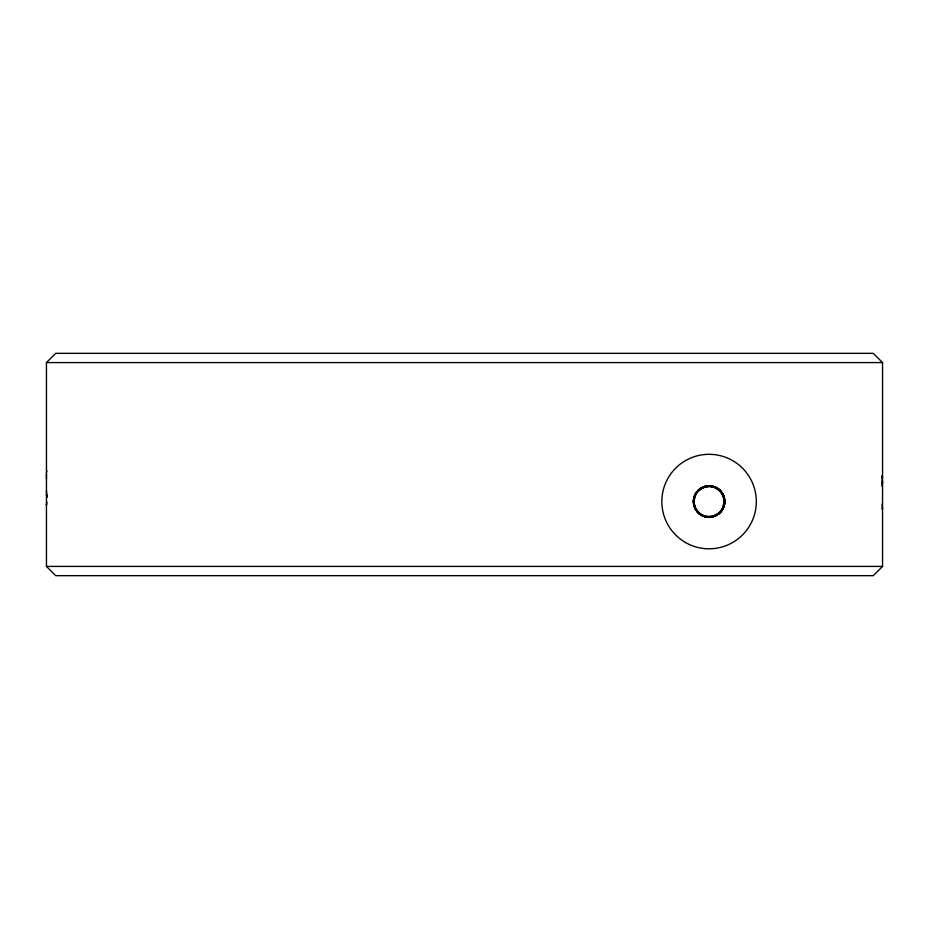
<?xml version="1.0" encoding="UTF-8"?>
<svg xmlns="http://www.w3.org/2000/svg" width="929" height="929" viewBox="0 0 929 929"><rect width="100%" height="100%" fill="white"/><g stroke="black" fill="none" stroke-linecap="round" stroke-linejoin="round"><path stroke-width="1.39" d="M882.062 486.413L882.062 475.729L882.55 477.401M46.45 478.656L46.45 474.115M46.938 502.124L46.45 505.121M882.55 481.57L882.55 483.347M46.45 472.536L46.938 470.968M720.834 491.557L723.563 494.936L722.321 493.148C729.555 504.47 718.129 520.484 705.065 516.466A15.433 15.433 0 0 1 697.319 491.557C712.787 473.755 737.103 502.647 716.921 514.852C696.634 526.58 682.943 491.65 705.808 486.471C728.766 481.721 730.763 519.183 707.433 516.907C686.728 515.432 691.884 481.652 712.078 486.413C735.025 491.197 721.949 526.36 701.465 514.98C681.363 503.379 704.252 474.22 720.3 490.953C736.232 508.151 705.204 529.228 695.089 508.082C685.916 490.454 715.504 476.658 722.983 495.064M693.719 500.023L696.007 493.345C690.491 501.683 695.356 514.097 705.065 516.466A15.433 15.433 0 0 0 724.272 498.838A15.433 15.433 0 0 0 700.129 488.979M46.45 504.807L46.45 504.192M882.55 508.941L882.062 504.18M46.45 362.589L55.717 353.334L873.283 353.334L882.55 362.589L882.55 566.411L873.283 575.666L55.717 575.666L46.45 566.411L46.45 362.589L882.55 362.589M697.319 491.557L702.998 487.365M46.45 566.411L882.55 566.411M705.041 516.71C725.909 522.412 731.994 487.4 710.302 486.169C686.914 484.532 689.933 521.924 712.752 516.547C735.466 510.753 720.834 476.205 700.872 488.491C681.131 501.137 705.889 529.321 720.985 511.38C735.733 493.16 703.358 474.208 694.683 495.981C686.415 517.917 723.11 525.721 724.492 502.322C725.433 478.899 688.157 483.034 694.207 505.678C699.026 525.872 731.529 515.281 723.528 496.121M703.067 515.781L706.481 516.768M882.016 508.372L882.283 509.011M46.45 494.228L46.938 497.421L46.45 490.466M685.451 542.478A47.251 47.251 0 0 0 756.322 501.555A47.251 47.251 0 0 0 685.451 460.645A47.251 47.251 0 0 0 685.451 542.478"/></g></svg>
